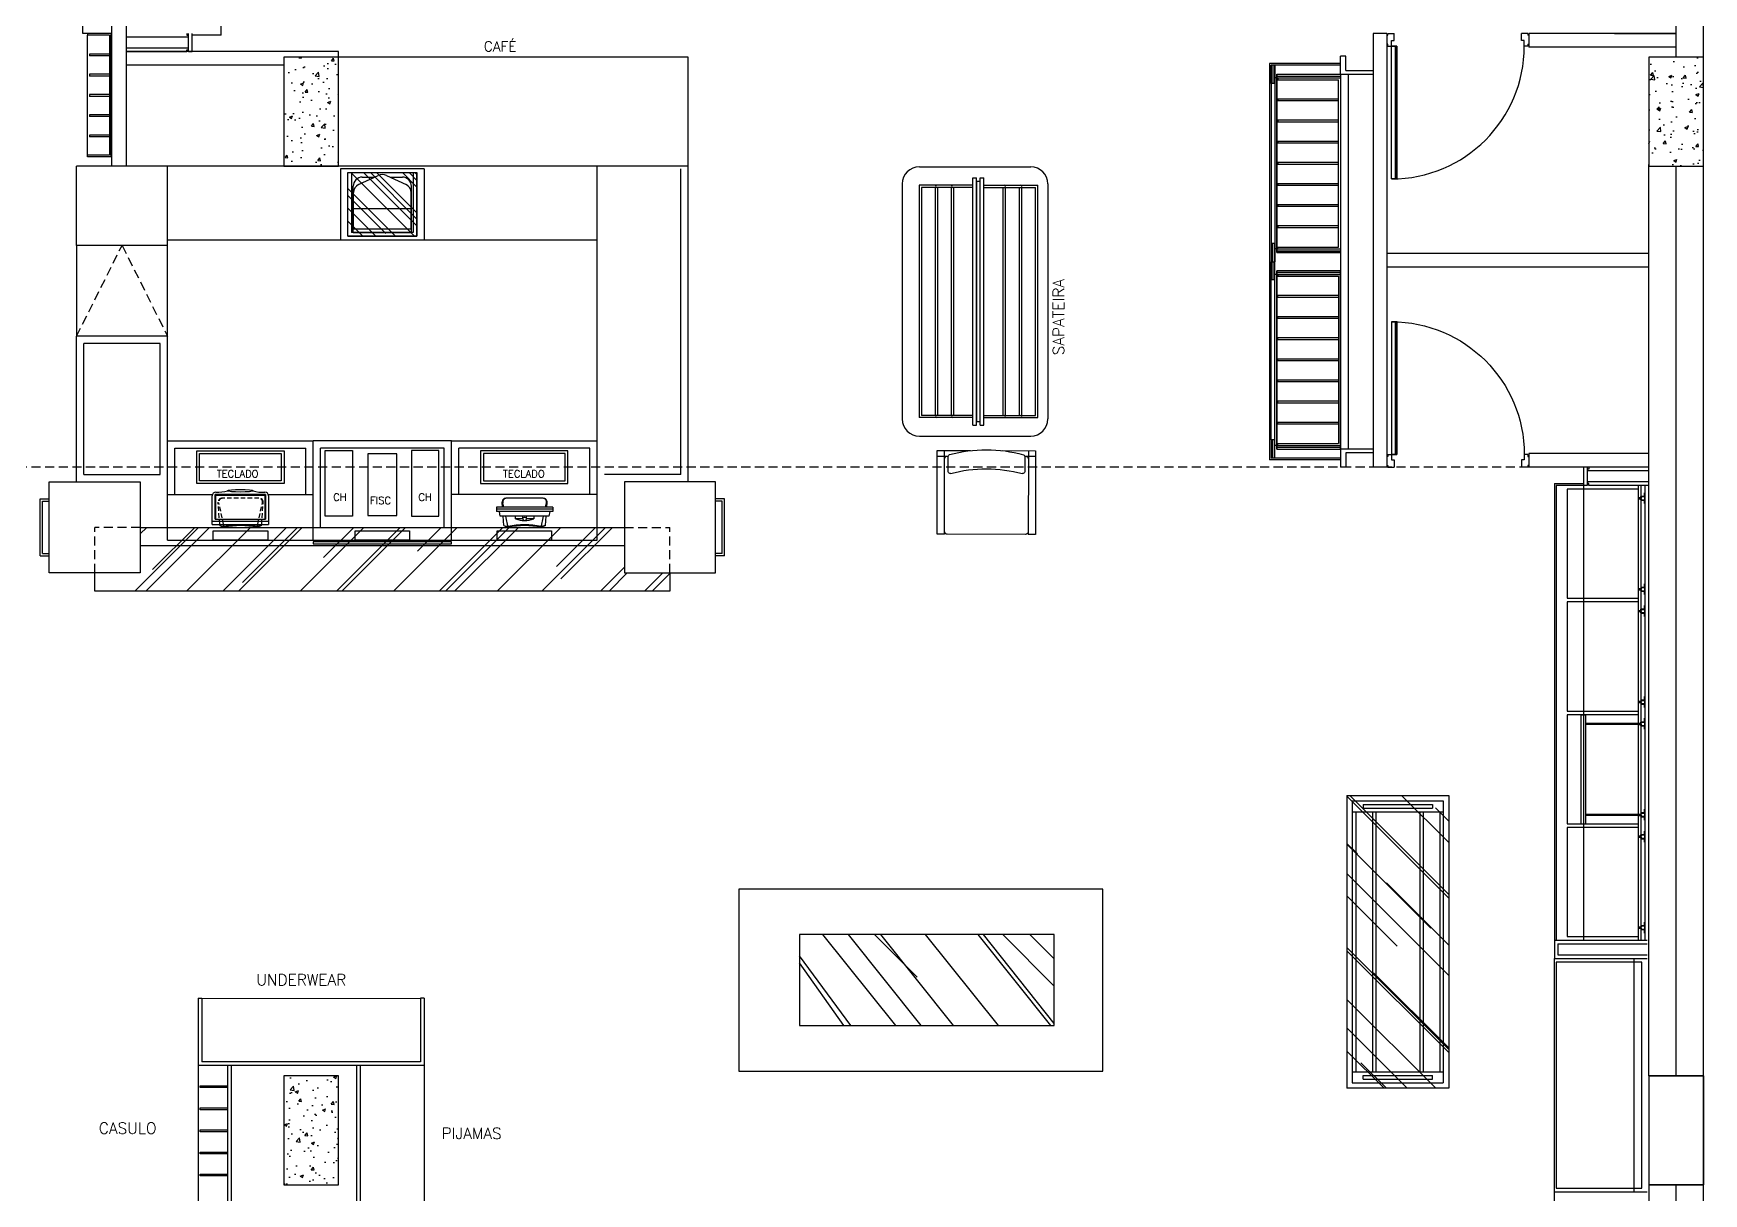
# Model space of a CAD drawing. Extents: x 1231 to 2855, y 3260 to 5268.
# Drawn here: x 1887 to 2804, y 4138 to 4775 of the extents above; entities that cross this region are included whole.
import ezdxf

# ---------------------------------------------------------------- set-up
doc = ezdxf.new("R2010")
doc.units = 0
doc.header["$LTSCALE"] = 20
doc.header["$MEASUREMENT"] = 0
for name, pattern in [('DASHED2', [0.375, 0.25, -0.125]), ('HIDDEN', [0.375, 0.25, -0.125]), ('HIDDEN2', [0.1875, 0.125, -0.0625])]:
    doc.linetypes.add(name, pattern=pattern)
for name, color, linetype in [('A-100-COT', 4, 'CONTINUOUS'), ('A2', 250, 'CONTINUOUS'), ('ACO', 2, 'CONTINUOUS'), ('COTAS', 4, 'CONTINUOUS'), ('ForroMobil', 124, 'HIDDEN'), ('MADEIRA', 1, 'CONTINUOUS'), ('MOB', 1, 'CONTINUOUS'), ('PAREDE', 251, 'CONTINUOUS'), ('PILAR', 5, 'CONTINUOUS'), ('VIDRO', 3, 'CONTINUOUS')]:
    doc.layers.add(name, color=color, linetype=linetype)
doc.styles.add('ROMANS', font='romans.shx')
pattern_1 = [(50, (0, 0), (17.931505, -1.568803), [1.875, -20.625]), (355, (0, 0), (-3.468783, 18.804803), [1.5, -16.5]), (100.4514, (1.494, -0.13), (14.462735, 17.23599), [1.593505, -17.52855]), (46.1842, (0, 5), (26.68103, -4.137975), [2.8125, -30.9375]), (96.6356, (2.223, 4.655), (23.36657, 24.35295), [2.39026, -26.29283]), (351.1842, (0, 5), (23.36655, 24.35297), [2.25, -24.75]), (21, (2.5, 3.75), (14.922676, -10.065472), [1.875, -20.625]), (326, (2.5, 3.75), (6.082883, 18.12875), [1.5, -16.5]), (71.4514, (3.744, 2.911), (21.005566, 8.06326), [1.593505, -17.52855]), (37.5, (0, 0), (0.3039964, 8.322346), [0, -16.3, 0, -16.75, 0, -16.5625]), (7.5, (0, 0), (6.576738, 9.860293), [0, -9.55, 0, -15.925, 0, -6.3125]), (327.5, (-5.575, 0), (13.345561, -0.563872), [0, -6.25, 0, -19.5, 0, -25.875]), (317.5, (-8.075, 0), (14.579654, 2.502625), [0, -8.125, 0, -12.95, 0, -18.375])]

# ---------------------------------------------------------------- blocks, each defined once
blk = doc.blocks.new('P1')
at = {"layer": 'ACO', "color": 6}
for p, q in [((8569.22, 2073.14), (8569.22, 2002.14)), ((8569.32, 2073.14), (8569.32, 2001.24))]:
    blk.add_line(p, q, dxfattribs=at)
at = {"layer": 'ACO'}
for points in [[(8569.22, 2073.14), (8569.32, 2073.14), (8569.32, 2074.04), (8572.22, 2074.04), (8572.22, 2074.14), (8569.22, 2074.14)], [(8569.22, 2002.14), (8569.32, 2002.14), (8569.32, 2001.24), (8572.22, 2001.24), (8572.22, 2001.14), (8569.22, 2001.14)]]:
    blk.add_lwpolyline(points, close=True, dxfattribs=at)
at = {"layer": 'MADEIRA'}
blk.add_line((8569.92, 2001.24), (8572.22, 2001.24), dxfattribs=at)
blk.add_lwpolyline([(8569.92, 2001.24), (8569.92, 2074.04), (8572.22, 2074.04), (8572.22, 2001.24)], close=True, dxfattribs=at)
at = {"layer": 'MADEIRA', "color": 124}
blk.add_arc((8572.22, 2001.14), 73, 90, 180, dxfattribs=at)
at = {"layer": 'VIDRO', "color": 41}
for p, q in [((8569.41, 2074.03), (8569.41, 2001.25)), ((8569.51, 2074.03), (8569.51, 2001.25)), ((8569.61, 2074.03), (8569.61, 2001.25)), ((8569.71, 2074.03), (8569.71, 2001.25)), ((8569.81, 2074.03), (8569.81, 2001.25))]:
    blk.add_line(p, q, dxfattribs=at)
at = {"layer": 'VIDRO'}
blk.add_lwpolyline([(8569.91, 2074.03), (8569.91, 2001.25), (8569.33, 2001.25), (8569.33, 2074.03)], close=True, dxfattribs=at)
blk = doc.blocks.new('CDBRSENT')
at = {"layer": 'MOB', "color": 2}
for p, q in [((-0.2698, -0.005), (-0.2698, -0.465)), ((-0.0876, -0.005), (-0.2698, -0.005)), ((-0.2097, -0.035), (-0.2698, -0.035)), ((-0.2298, -0.005), (-0.2298, -0.035)), ((-0.2298, -0.035), (-0.2298, -0.465)), ((0.2702, -0.005), (0.088, -0.005)), ((0.2702, -0.035), (0.2097, -0.035)), ((0.2302, -0.035), (0.2302, -0.005)), ((0.2302, -0.465), (0.2302, -0.035)), ((0.2702, -0.465), (0.2702, -0.005)), ((-0.2698, -0.465), (-0.2298, -0.465)), ((0.2302, -0.465), (0.2702, -0.465))]:
    blk.add_line(p, q, dxfattribs=at)
at = {"layer": 'MOB'}
for p, q in [((-0.2097, -0.035), (-0.2148, -0.035)), ((-0.2098, -0.0367), (-0.2098, -0.121)), ((0.2152, -0.035), (0.2097, -0.035)), ((0.2098, -0.1209), (0.2098, -0.0366)), ((-0.2148, -0.465), (0.2152, -0.465))]:
    blk.add_line(p, q, dxfattribs=at)
for centre, radius, start, end in [((0.0002, -0.7732), 0.7732, 74.83881, 105.19171), ((-0.2148, -0.05), 0.015, 90, 180), ((-0.1998, -0.0367), 0.01, 105.19171, 180), ((0.1998, -0.0366), 0.01, 0, 74.83881), ((0.2152, -0.05), 0.015, 0, 90), ((-0.1998, -0.121), 0.01, 180, 284.7948), ((0.0002, -0.8782), 0.7732, 75.23489, 104.7948), ((0.1998, -0.1209), 0.01, 255.23489, 0), ((-0.2148, -0.45), 0.015, 180, 270), ((0.2152, -0.45), 0.015, 270, 0)]:
    blk.add_arc(centre, radius, start, end, dxfattribs=at)

msp = doc.modelspace()

# ---------------------------------------------------------------- hatches: boundary and pattern name
at = {"layer": 'ACO'}
h = msp.add_hatch(dxfattribs=at)
h.set_pattern_fill('AR-CONC', color=6, scale=2.5, style=0)
h.set_pattern_definition(pattern_1)
h.paths.add_polyline_path([(2054.35, 4762.51), (2024.35, 4762.51), (2024.35, 4702.51), (2054.35, 4702.51)])
h = msp.add_hatch(dxfattribs=at)
h.set_pattern_fill('AR-CONC', color=6, scale=2.5, style=0)
h.set_pattern_definition(pattern_1)
h.paths.add_polyline_path([(2774.35, 4702.51), (2804.35, 4702.51), (2804.35, 4762.51), (2774.35, 4762.51)])
h = msp.add_hatch(dxfattribs=at)
h.set_pattern_fill('AR-CONC', color=6, scale=2.5, style=0)
h.set_pattern_definition(pattern_1)
h.paths.add_polyline_path([(2774.35, 4142.51), (2804.35, 4142.51), (2804.35, 4202.51), (2774.35, 4202.51)])
edge = h.paths.add_edge_path()
edge.add_line((2804.34, 4142.51), (2774.34, 4142.51))
edge.add_line((2804.34, 4202.51), (2804.34, 4142.51))
edge.add_line((2774.34, 4202.51), (2804.34, 4202.51))
at = {"layer": 'MADEIRA'}
h = msp.add_hatch(dxfattribs=at)
h.set_pattern_fill('AR-CONC', color=6, scale=2.5, style=0)
h.set_pattern_definition(pattern_1)
h.paths.add_polyline_path([(2024.35, 4202.51), (2024.35, 4142.51), (2054.35, 4142.51), (2054.35, 4202.51)])
at = {"layer": 'VIDRO'}
h = msp.add_hatch(dxfattribs=at)
h.set_pattern_fill('AR-RROOF', color=124, scale=15, angle=855, style=0)
h.set_pattern_definition([(135, (-733.814, -3886.835), (-33.941125, 12.727922), [225, -30, 75, -15]), (135, (-753.224, -3878.031), (-3.50018, -24.71338), [45, -4.95, 90, -11.25]), (135, (-748.133, -3890.547), (-62.260752, 48.047906), [120, -21, 60, -15])])
h.paths.add_polyline_path([(2097.46, 4663.99), (2097.46, 4698.99), (2059.46, 4698.99), (2059.46, 4663.99)])
h = msp.add_hatch(dxfattribs=at)
h.set_pattern_fill('AR-RROOF', color=124, scale=30, angle=45, style=0)
h.set_pattern_definition([(45, (-3354.17, 5190.9), (25.45584, 67.88225), [450, -60, 150, -30]), (45, (-3336.56, 5229.72), (-49.42676, 7.00036), [90, -9.9, 180, -22.5]), (45, (-3361.594, 5219.537), (96.09581, 124.521504), [240, -42, 120, -30])])
h.paths.add_polyline_path([(2211.45, 4503.98), (1945.45, 4503.98), (1945.45, 4478.98), (1920.45, 4478.98), (1920.45, 4468.98), (2236.45, 4468.98), (2236.45, 4478.98), (2211.45, 4478.98)])
h = msp.add_hatch(dxfattribs=at)
h.set_pattern_fill('AR-RROOF', color=124, scale=30, angle=855, style=0)
h.set_pattern_definition([(135, (7243.245, 9139.78), (-67.88225, 25.45584), [450, -60, 150, -30]), (135, (7204.425, 9157.386), (-7.00036, -49.42676), [90, -9.9, 180, -22.5]), (135, (7214.607, 9132.355), (-124.521504, 96.09581), [240, -42, 120, -30])])
h.paths.add_polyline_path([(2608.35, 4356.64), (2664.35, 4356.64), (2664.35, 4195.64), (2608.35, 4195.64)])

# ---------------------------------------------------------------- linework, layer by layer
at = {"layer": 'A-100-COT', "color": 253}
msp.add_line((2722.35, 4138.77), (2722.35, 4267.01), dxfattribs=at)
at = {"layer": 'A2'}
for p, q in [((2622.84, 4775.49), (2622.84, 4537.01)), ((2630.34, 4775.49), (2622.84, 4775.49)), ((2630.34, 4775.49), (2630.34, 4537.01)), ((2789.35, 4775.49), (2708.34, 4775.49)), ((2708.34, 4775.49), (2708.34, 4767.99)), ((2789.35, 4767.99), (2708.34, 4767.99)), ((2774.33, 4654.51), (2630.34, 4654.51)), ((2774.33, 4647.01), (2630.34, 4647.01)), ((2774.33, 4544.51), (2708.34, 4544.51)), ((2708.34, 4544.51), (2708.34, 4537.01)), ((2630.34, 4537.01), (2622.84, 4537.01)), ((2774.33, 4537.01), (2707.84, 4537.01))]:
    msp.add_line(p, q, dxfattribs=at)
at = {"layer": 'A2', "color": 2}
for p, q in [((2630.34, 4774.49), (2630.84, 4774.49)), ((2630.34, 4774.49), (2630.84, 4774.49)), ((2630.84, 4775.49), (2634.34, 4775.49)), ((2630.84, 4774.49), (2630.84, 4775.49)), ((2630.84, 4774.49), (2630.84, 4775.49)), ((2634.34, 4771.49), (2634.34, 4775.49)), ((2704.34, 4771.49), (2704.34, 4775.49)), ((2707.84, 4775.49), (2704.34, 4775.49)), ((2707.84, 4775.49), (2707.84, 4774.49)), ((2708.34, 4774.49), (2707.84, 4774.49)), ((2708.34, 4774.49), (2707.84, 4774.49)), ((2630.84, 4769.49), (2630.34, 4769.49)), ((2630.84, 4768.49), (2630.84, 4769.49)), ((2630.84, 4768.49), (2632.84, 4768.49)), ((2632.84, 4771.49), (2634.34, 4771.49)), ((2632.84, 4768.49), (2632.84, 4771.49)), ((2705.84, 4771.49), (2704.34, 4771.49)), ((2705.84, 4768.49), (2705.84, 4771.49)), ((2707.84, 4768.49), (2705.84, 4768.49)), ((2707.84, 4769.49), (2707.84, 4768.49)), ((2707.84, 4769.49), (2708.34, 4769.49)), ((2630.84, 4543.01), (2630.34, 4543)), ((2630.84, 4544.01), (2632.84, 4544.01)), ((2630.84, 4544.01), (2630.84, 4543.01)), ((2632.84, 4544.01), (2632.84, 4541.01)), ((2705.84, 4544.01), (2705.84, 4541.01)), ((2707.84, 4544.01), (2705.84, 4544.01)), ((2707.84, 4544.01), (2707.84, 4543.01)), ((2707.84, 4543.01), (2708.34, 4543)), ((2630.34, 4538.01), (2630.84, 4538.01)), ((2630.34, 4538.01), (2630.84, 4538.01)), ((2630.84, 4538.01), (2630.84, 4537.01)), ((2630.84, 4538.01), (2630.84, 4537.01)), ((2630.84, 4537.01), (2634.34, 4537.01)), ((2632.84, 4541.01), (2634.34, 4541.01)), ((2634.34, 4541.01), (2634.34, 4537.01)), ((2705.84, 4541.01), (2704.34, 4541.01)), ((2704.34, 4541.01), (2704.34, 4537.01)), ((2707.84, 4537.01), (2704.34, 4537.01)), ((2708.34, 4538.01), (2707.84, 4538.01)), ((2707.84, 4538.01), (2707.84, 4537.01)), ((2708.34, 4538.01), (2707.84, 4538.01)), ((2707.84, 4538.01), (2707.84, 4537.01))]:
    msp.add_line(p, q, dxfattribs=at)
at = {"layer": 'ACO'}
for p, q in [((1890.45, 4519.62), (1895.45, 4519.62)), ((1890.45, 4488.35), (1890.45, 4519.62)), ((1891.72, 4518.35), (1895.45, 4518.35)), ((1891.72, 4489.62), (1891.72, 4518.35)), ((1984.95, 4505.55), (1984.95, 4521.34)), ((2014.25, 4522.01), (1986.65, 4522.01)), ((1986.65, 4508.56), (1986.65, 4522.01)), ((2014.25, 4522.01), (2014.25, 4508.56)), ((2015.95, 4521.34), (2015.95, 4505.55)), ((2141.12, 4515.15), (2141.12, 4512.65)), ((2172.12, 4515.15), (2141.12, 4515.15)), ((2172.12, 4515.15), (2172.12, 4512.65)), ((2266.45, 4519.62), (2261.45, 4519.62)), ((2265.18, 4518.35), (2261.45, 4518.35)), ((2265.18, 4489.62), (2265.18, 4518.35)), ((2266.45, 4488.35), (2266.45, 4519.62)), ((2768.35, 4520.36), (2769.95, 4520.36)), ((2768.35, 4520.26), (2770.23, 4520.26)), ((2768.35, 4519.76), (2770.23, 4519.76)), ((2768.35, 4519.66), (2769.95, 4519.66)), ((2769.95, 4520.36), (2769.95, 4520.96)), ((2769.95, 4519.06), (2769.95, 4519.66)), ((2770.15, 4521.16), (2771.8, 4521.16)), ((2770.15, 4518.86), (2771.8, 4518.86)), ((2770.23, 4520.26), (2770.23, 4520.68)), ((2770.23, 4519.34), (2770.23, 4519.76)), ((2770.43, 4520.88), (2772.1, 4520.88)), ((2770.43, 4519.14), (2772.1, 4519.14)), ((2771.8, 4523.01), (2772.1, 4523.01)), ((2771.8, 4521.16), (2771.8, 4523.01)), ((2771.8, 4517.01), (2771.8, 4518.86)), ((2771.8, 4517.01), (2772.1, 4517.01)), ((2772.1, 4517.01), (2772.1, 4523.01)), ((1984.95, 4507.46), (2015.95, 4507.46)), ((1984.95, 4505.55), (2015.95, 4505.55)), ((1986.65, 4508.56), (2014.25, 4508.56)), ((2172.12, 4512.65), (2141.12, 4512.65)), ((2143.27, 4510.15), (2142.77, 4512.65)), ((2169.97, 4510.15), (2143.27, 4510.15)), ((2155.62, 4508.65), (2155.62, 4510.15)), ((2157.62, 4508.65), (2157.62, 4510.15)), ((2170.47, 4512.65), (2169.97, 4510.15)), ((1890.45, 4488.35), (1895.45, 4488.35)), ((1891.72, 4489.62), (1895.45, 4489.62)), ((2265.18, 4489.62), (2261.45, 4489.62)), ((2266.45, 4488.35), (2261.45, 4488.35)), ((2768.36, 4470.36), (2769.96, 4470.36)), ((2768.36, 4470.26), (2770.24, 4470.26)), ((2768.36, 4469.76), (2770.24, 4469.76)), ((2768.36, 4469.66), (2769.96, 4469.66)), ((2769.96, 4470.36), (2769.96, 4470.96)), ((2769.96, 4469.06), (2769.96, 4469.66)), ((2770.16, 4471.16), (2771.81, 4471.16)), ((2770.16, 4468.86), (2771.81, 4468.86)), ((2770.24, 4470.26), (2770.24, 4470.68)), ((2770.24, 4469.34), (2770.24, 4469.76)), ((2770.44, 4470.88), (2772.11, 4470.88)), ((2770.44, 4469.14), (2772.11, 4469.14)), ((2771.81, 4471.16), (2771.81, 4473.01)), ((2771.81, 4473.01), (2772.11, 4473.01)), ((2771.81, 4467.01), (2771.81, 4468.86)), ((2772.11, 4467.01), (2772.11, 4473.01)), ((2771.8, 4461.01), (2772.1, 4461.01)), ((2771.8, 4459.16), (2771.8, 4461.01)), ((2771.81, 4467.01), (2772.11, 4467.01)), ((2772.1, 4455.01), (2772.1, 4461.01)), ((2768.35, 4458.36), (2769.95, 4458.36)), ((2768.35, 4458.26), (2770.23, 4458.26)), ((2768.35, 4457.76), (2770.23, 4457.76)), ((2768.35, 4457.66), (2769.95, 4457.66)), ((2769.95, 4458.36), (2769.95, 4458.96)), ((2769.95, 4457.06), (2769.95, 4457.66)), ((2770.15, 4459.16), (2771.8, 4459.16)), ((2770.15, 4456.86), (2771.8, 4456.86)), ((2770.23, 4458.26), (2770.23, 4458.68)), ((2770.23, 4457.34), (2770.23, 4457.76)), ((2770.43, 4458.88), (2772.1, 4458.88)), ((2770.43, 4457.14), (2772.1, 4457.14)), ((2771.8, 4455.01), (2771.8, 4456.86)), ((2771.8, 4455.01), (2772.1, 4455.01)), ((2768.36, 4408.36), (2769.96, 4408.36)), ((2768.36, 4408.26), (2770.24, 4408.26)), ((2768.36, 4407.76), (2770.24, 4407.76)), ((2768.36, 4407.66), (2769.96, 4407.66)), ((2769.96, 4408.36), (2769.96, 4408.96)), ((2769.96, 4407.06), (2769.96, 4407.66)), ((2770.16, 4409.16), (2771.81, 4409.16)), ((2770.16, 4406.86), (2771.81, 4406.86)), ((2770.24, 4408.26), (2770.24, 4408.68)), ((2770.24, 4407.34), (2770.24, 4407.76)), ((2770.44, 4408.88), (2772.11, 4408.88)), ((2770.44, 4407.14), (2772.11, 4407.14)), ((2771.81, 4409.16), (2771.81, 4411.01)), ((2771.81, 4411.01), (2772.11, 4411.01)), ((2771.81, 4405.01), (2771.81, 4406.86)), ((2771.81, 4405.01), (2772.11, 4405.01)), ((2772.11, 4405.01), (2772.11, 4411.01)), ((2768.35, 4396.36), (2769.95, 4396.36)), ((2768.35, 4396.26), (2770.23, 4396.26)), ((2768.35, 4395.76), (2770.23, 4395.76)), ((2768.35, 4395.66), (2769.95, 4395.66)), ((2769.95, 4396.36), (2769.95, 4396.96)), ((2769.95, 4395.06), (2769.95, 4395.66)), ((2770.15, 4397.16), (2771.8, 4397.16)), ((2770.23, 4396.26), (2770.23, 4396.68)), ((2770.23, 4395.34), (2770.23, 4395.76)), ((2770.43, 4396.88), (2772.1, 4396.88)), ((2771.8, 4397.16), (2771.8, 4399.01)), ((2771.8, 4399.01), (2772.1, 4399.01)), ((2772.1, 4393.01), (2772.1, 4399.01)), ((2770.15, 4394.86), (2771.8, 4394.86)), ((2770.43, 4395.14), (2772.1, 4395.14)), ((2771.8, 4393.01), (2771.8, 4394.86)), ((2771.8, 4393.01), (2772.1, 4393.01)), ((2622.39, 4347.64), (2622.39, 4204.64)), ((2624.3, 4347.64), (2624.3, 4204.64)), ((2648.39, 4347.64), (2648.39, 4204.64)), ((2650.3, 4347.64), (2650.3, 4204.64)), ((2768.36, 4346.36), (2769.96, 4346.36)), ((2768.36, 4346.26), (2770.24, 4346.26)), ((2768.36, 4345.76), (2770.24, 4345.76)), ((2768.36, 4345.66), (2769.96, 4345.66)), ((2769.96, 4346.36), (2769.96, 4346.96)), ((2769.96, 4345.06), (2769.96, 4345.66)), ((2770.16, 4347.16), (2771.81, 4347.16)), ((2770.16, 4344.86), (2771.81, 4344.86)), ((2770.24, 4346.26), (2770.24, 4346.68)), ((2770.24, 4345.34), (2770.24, 4345.76)), ((2770.44, 4346.88), (2772.11, 4346.88)), ((2770.44, 4345.14), (2772.11, 4345.14)), ((2771.81, 4349.01), (2772.11, 4349.01)), ((2771.81, 4347.16), (2771.81, 4349.01)), ((2771.81, 4343.01), (2771.81, 4344.86)), ((2771.81, 4343.01), (2772.11, 4343.01)), ((2772.11, 4343.01), (2772.11, 4349.01)), ((2768.35, 4334.36), (2769.95, 4334.36)), ((2768.35, 4334.26), (2770.23, 4334.26)), ((2768.35, 4333.76), (2770.23, 4333.76)), ((2768.35, 4333.66), (2769.95, 4333.66)), ((2769.95, 4334.36), (2769.95, 4334.96)), ((2769.95, 4333.06), (2769.95, 4333.66)), ((2770.15, 4335.16), (2771.8, 4335.16)), ((2770.15, 4332.86), (2771.8, 4332.86)), ((2770.23, 4334.26), (2770.23, 4334.68)), ((2770.23, 4333.34), (2770.23, 4333.76)), ((2770.43, 4334.88), (2772.1, 4334.88)), ((2770.43, 4333.14), (2772.1, 4333.14)), ((2771.8, 4335.16), (2771.8, 4337.01)), ((2771.8, 4337.01), (2772.1, 4337.01)), ((2771.8, 4331.01), (2771.8, 4332.86)), ((2772.1, 4331.01), (2772.1, 4337.01)), ((2771.8, 4331.01), (2772.1, 4331.01)), ((2771.81, 4285.16), (2771.81, 4287.01)), ((2771.81, 4287.01), (2772.11, 4287.01)), ((2772.11, 4281.01), (2772.11, 4287.01)), ((2768.36, 4284.36), (2769.96, 4284.36)), ((2768.36, 4284.26), (2770.24, 4284.26)), ((2768.36, 4283.76), (2770.24, 4283.76)), ((2768.36, 4283.66), (2769.96, 4283.66)), ((2769.96, 4284.36), (2769.96, 4284.96)), ((2769.96, 4283.06), (2769.96, 4283.66)), ((2770.16, 4285.16), (2771.81, 4285.16)), ((2770.16, 4282.86), (2771.81, 4282.86)), ((2770.24, 4284.26), (2770.24, 4284.68)), ((2770.24, 4283.34), (2770.24, 4283.76)), ((2770.44, 4284.88), (2772.11, 4284.88)), ((2770.44, 4283.14), (2772.11, 4283.14)), ((2771.81, 4281.01), (2771.81, 4282.86)), ((2771.81, 4281.01), (2772.11, 4281.01))]:
    msp.add_line(p, q, dxfattribs=at)
at = {"layer": 'ACO', "color": 6}
for p, q in [((1986.95, 4521.44), (1986.65, 4522.01)), ((2013.95, 4521.44), (1986.95, 4521.44)), ((1986.95, 4508.56), (1986.95, 4521.44)), ((2013.95, 4521.44), (2014.25, 4522.01)), ((2013.95, 4521.44), (2013.95, 4508.56)), ((2144.44, 4515.15), (2144.27, 4517.82)), ((2145.17, 4515.15), (2144.65, 4517.53)), ((2166.64, 4519.95), (2146.26, 4519.95)), ((2168.07, 4515.15), (2168.59, 4517.53)), ((2168.8, 4515.15), (2168.98, 4517.82)), ((1989.12, 4504.95), (1989.08, 4505.55)), ((1991.62, 4503.95), (1991.27, 4505.55)), ((2009.62, 4503.95), (2009.97, 4505.55)), ((2012.12, 4504.95), (2012.16, 4505.55)), ((2145.12, 4504.95), (2144.78, 4510.15)), ((2147.62, 4503.95), (2146.27, 4510.15)), ((2151.62, 4508.65), (2151.62, 4510.15)), ((2155.62, 4508.65), (2151.62, 4508.65)), ((2161.62, 4508.65), (2157.62, 4508.65)), ((2161.62, 4510.15), (2161.62, 4508.65)), ((2165.62, 4503.95), (2166.98, 4510.15)), ((2168.12, 4504.95), (2168.47, 4510.15)), ((1989.12, 4504.95), (1991.62, 4503.95)), ((1989.12, 4504.95), (1991.51, 4504.44)), ((2012.12, 4504.95), (2009.62, 4503.95)), ((2012.12, 4504.95), (2009.73, 4504.44)), ((2145.12, 4504.95), (2147.51, 4504.44)), ((2145.12, 4504.95), (2147.62, 4503.95)), ((2168.12, 4504.95), (2165.62, 4503.95)), ((2168.12, 4504.95), (2165.73, 4504.44)), ((2737.08, 4341.01), (2737.08, 4401.01)), ((2737.08, 4401.01), (2739.62, 4401.01)), ((2739.62, 4341.01), (2739.62, 4401.01)), ((2739.62, 4396.26), (2768.35, 4396.26)), ((2739.62, 4395.76), (2768.35, 4395.76)), ((2737.08, 4341.01), (2739.62, 4341.01)), ((2739.62, 4346.26), (2768.35, 4346.26)), ((2739.62, 4345.76), (2768.35, 4345.76))]:
    msp.add_line(p, q, dxfattribs=at)
at = {"layer": 'ACO', "color": 6, "linetype": 'HIDDEN2'}
for p, q in [((1989.08, 4505.55), (1988.27, 4517.82)), ((1991.27, 4505.55), (1988.65, 4517.53)), ((2010.64, 4519.95), (1990.26, 4519.95)), ((2009.97, 4505.55), (2012.59, 4517.53)), ((2012.16, 4505.55), (2012.98, 4517.82))]:
    msp.add_line(p, q, dxfattribs=at)
at = {"layer": 'ACO'}
msp.add_lwpolyline([(2116.45, 4494.98), (2116.45, 4495.98), (2040.45, 4495.98), (2040.45, 4494.98)], close=True, dxfattribs=at)
msp.add_circle((2156.62, 4508.65), 1, dxfattribs=at)
for centre, radius, start, end in [((1988.04, 4542.26), 18.95, 266.6954, 286.57817), ((2012.68, 4540.76), 17.47, 252.56607, 274.16037), ((1986.95, 4521.34), 2, 90, 180), ((2013.95, 4521.34), 2, 0, 90), ((2770.15, 4520.96), 0.2, 90, 180), ((2770.15, 4519.06), 0.2, 180, 270), ((2770.43, 4520.68), 0.2, 90, 180), ((2770.43, 4519.34), 0.2, 180, 270), ((2770.16, 4470.96), 0.2, 90, 180), ((2770.16, 4469.06), 0.2, 180, 270), ((2770.44, 4470.68), 0.2, 90, 180), ((2770.44, 4469.34), 0.2, 180, 270), ((2770.15, 4458.96), 0.2, 90, 180), ((2770.15, 4457.06), 0.2, 180, 270), ((2770.43, 4458.68), 0.2, 90, 180), ((2770.43, 4457.34), 0.2, 180, 270), ((2770.16, 4408.96), 0.2, 90, 180), ((2770.16, 4407.06), 0.2, 180, 270), ((2770.44, 4408.68), 0.2, 90, 180), ((2770.44, 4407.34), 0.2, 180, 270), ((2770.15, 4396.96), 0.2, 90, 180), ((2770.43, 4396.68), 0.2, 90, 180), ((2770.43, 4395.34), 0.2, 180, 270), ((2770.15, 4395.06), 0.2, 180, 270), ((2770.16, 4346.96), 0.2, 90, 180), ((2770.16, 4345.06), 0.2, 180, 270), ((2770.44, 4346.68), 0.2, 90, 180), ((2770.44, 4345.34), 0.2, 180, 270), ((2770.15, 4334.96), 0.2, 90, 180), ((2770.15, 4333.06), 0.2, 180, 270), ((2770.43, 4334.68), 0.2, 90, 180), ((2770.43, 4333.34), 0.2, 180, 270), ((2770.16, 4284.96), 0.2, 90, 180), ((2770.16, 4283.06), 0.2, 180, 270), ((2770.44, 4284.68), 0.2, 90, 180), ((2770.44, 4283.34), 0.2, 180, 270)]:
    msp.add_arc(centre, radius, start, end, dxfattribs=at)
at = {"layer": 'ACO', "color": 6, "linetype": 'HIDDEN2'}
for centre, start, end in [((1990.26, 4517.95), 90, 183.81407), ((1990.61, 4517.95), 90, 192.33909), ((2010.64, 4517.95), 347.66091, 90), ((2010.99, 4517.95), 356.18593, 90)]:
    msp.add_arc(centre, 2, start, end, dxfattribs=at)
at = {"layer": 'ACO', "color": 6}
for centre, radius, start, end in [((2146.26, 4517.95), 2, 90, 183.81407), ((2146.61, 4517.95), 2, 90, 192.33909), ((2166.64, 4517.95), 2, 347.66091, 90), ((2166.99, 4517.95), 2, 356.18593, 90), ((2000.62, 4463.95), 41.5, 77.31962, 102.68038), ((2156.62, 4463.95), 41.5, 77.31962, 102.68038), ((2156.62, 4522.09), 14.34, 249.59205, 290.40795), ((2000.62, 4463.95), 41, 77.31962, 102.68038), ((2156.62, 4463.95), 41, 77.31962, 102.68038)]:
    msp.add_arc(centre, radius, start, end, dxfattribs=at)
at = {"layer": 'ACO'}
msp.add_ellipse((2000.45, 4524.1), major_axis=(7, 0), ratio=0.106242, dxfattribs=at)
at = {"layer": 'COTAS'}
for p, q in [((2755.35, 4775.49), (2789.35, 4775.49)), ((2774.34, 4277.01), (2774.34, 4527.01)), ((1977.35, 4245.13), (1979.35, 4245.13)), ((2101.34, 4245.13), (2099.34, 4245.13))]:
    msp.add_line(p, q, dxfattribs=at)
at = {"layer": 'COTAS', "color": 6}
msp.add_line((2172.12, 4513.9), (2141.12, 4513.9), dxfattribs=at)
at = {"layer": 'ForroMobil'}
msp.add_line((2730.64, 4537.01), (1350.03, 4537.01), dxfattribs=at)
at = {"layer": 'MADEIRA', "color": 41}
for p, q in [((1989.95, 4774.51), (1989.95, 5088.5)), ((1989.95, 4774.51), (1973.95, 4774.51)), ((2565.86, 4759), (2565.86, 4541.01)), ((2604.86, 4759), (2565.86, 4759)), ((2604.86, 4541.01), (2565.86, 4541.01)), ((2722.35, 4528), (2738.35, 4528.01)), ((2722.35, 4528), (2722.35, 4277.01))]:
    msp.add_line(p, q, dxfattribs=at)
at = {"layer": 'MADEIRA', "color": 4}
for p, q in [((1913.85, 4775.49), (1913.85, 4785.49)), ((1929.85, 4775.49), (1913.85, 4775.49)), ((1970.95, 4775.51), (1970.95, 4774.51)), ((1970.95, 4774.51), (1971.95, 4774.51)), ((1971.95, 4765.51), (1971.95, 4775.51)), ((1973.95, 4765.51), (1973.95, 4775.51)), ((1970.95, 4766.51), (1971.95, 4766.51)), ((1970.95, 4765.51), (1970.95, 4766.51)), ((1971.95, 4765.51), (1973.95, 4765.51)), ((2607.84, 4763.01), (2604.85, 4763.01)), ((2604.85, 4752.98), (2604.85, 4763)), ((2607.84, 4755.03), (2607.84, 4763)), ((2622.84, 4754.98), (2607.84, 4754.98)), ((2604.85, 4752.98), (2604.85, 4546.98)), ((2622.84, 4752.98), (2604.85, 4752.98)), ((2609.15, 4752.98), (2609.15, 4546.98)), ((2622.84, 4546.98), (2604.85, 4546.98)), ((2604.85, 4546.98), (2604.85, 4537.01)), ((2622.84, 4544.98), (2607.84, 4544.98)), ((2607.84, 4544.98), (2607.84, 4537.01)), ((2607.84, 4537.01), (2604.85, 4537.01)), ((2740.35, 4537.01), (2738.35, 4537.01)), ((2738.35, 4537.01), (2738.35, 4527.01)), ((2740.35, 4537.01), (2740.35, 4527.01)), ((2741.35, 4536.01), (2740.35, 4536.01)), ((2741.35, 4537.01), (2741.35, 4536.01)), ((2740.35, 4527.01), (2738.35, 4527.01)), ((2741.35, 4528.01), (2740.35, 4528.01)), ((2741.35, 4527.01), (2741.35, 4528.01)), ((2772.11, 4527.01), (2772.11, 4277.01)), ((2722.35, 4277.01), (2773.35, 4277.01)), ((2722.35, 4277.01), (2722.35, 4267.01)), ((2722.35, 4267.01), (2773.35, 4267.01)), ((2724.35, 4275.01), (2724.35, 4269.01)), ((2724.35, 4275.01), (2773.35, 4275.01)), ((2724.35, 4269.01), (2773.35, 4269.01)), ((2766.11, 4138.77), (2766.11, 4267.01)), ((1977.35, 4245.13), (1977.35, 4208.13)), ((1979.34, 4245.13), (1979.35, 4210.13)), ((2099.34, 4245.13), (2099.34, 4210.13)), ((2099.34, 4243.13), (2099.34, 4210.13)), ((2101.34, 4245.13), (2101.34, 4208.13)), ((2101.34, 4208.13), (1977.35, 4208.13)), ((2099.34, 4210.13), (1979.35, 4210.13)), ((1993.35, 4208.13), (1993.35, 4124.26)), ((1995.35, 4208.13), (1995.35, 4124.25)), ((2064.34, 4208.13), (2064.34, 4124.26)), ((2066.34, 4208.13), (2066.34, 4124.26)), ((2722.35, 4138.77), (2773.35, 4138.77)), ((2722.35, 4128.77), (2722.35, 4138.77))]:
    msp.add_line(p, q, dxfattribs=at)
at = {"layer": 'MADEIRA'}
for p, q in [((1929.54, 4775.49), (1916.54, 4775.49)), ((1916.54, 4775.49), (1916.54, 4774.49)), ((1928.54, 4774.49), (1916.54, 4774.49)), ((1928.54, 4774.49), (1928.54, 4708.63)), ((1929.54, 4707.63), (1929.54, 4775.49)), ((1917.54, 4764.13), (1917.54, 4763.13)), ((1928.54, 4764.13), (1917.54, 4764.13)), ((1928.54, 4763.13), (1917.54, 4763.13)), ((2246.45, 4762.51), (2054.35, 4762.51)), ((2246.45, 4702.51), (2246.45, 4762.51)), ((2568.36, 4758), (2566.86, 4758)), ((2566.86, 4748), (2566.86, 4758)), ((2567.36, 4748), (2567.36, 4758)), ((2604.86, 4758), (2568.36, 4758)), ((2568.36, 4748), (2568.36, 4758)), ((2568.86, 4758), (2568.86, 4650)), ((1917.54, 4753), (1917.54, 4752)), ((1928.54, 4753), (1917.54, 4753)), ((1928.54, 4752), (1917.54, 4752)), ((2566.86, 4748), (2566.86, 4660)), ((2568.86, 4748), (2566.86, 4748)), ((1917.54, 4741.88), (1917.54, 4740.88)), ((1928.54, 4741.88), (1917.54, 4741.88)), ((1928.54, 4740.88), (1917.54, 4740.88)), ((1928.54, 4730.75), (1917.54, 4730.75)), ((1917.54, 4730.75), (1917.54, 4729.75)), ((1928.54, 4729.75), (1917.54, 4729.75)), ((1928.54, 4719.63), (1917.54, 4719.63)), ((1917.54, 4719.63), (1917.54, 4718.63)), ((1928.54, 4718.63), (1917.54, 4718.63)), ((1928.54, 4708.63), (1916.54, 4708.63)), ((1916.54, 4707.63), (1916.54, 4708.63)), ((1929.54, 4707.63), (1916.54, 4707.63)), ((1910.45, 4658.98), (1910.45, 4702.51)), ((2246.45, 4702.51), (1910.45, 4702.51)), ((1960.45, 4658.98), (1960.45, 4702.51)), ((2101.45, 4701), (2055.45, 4701)), ((2055.45, 4701), (2055.45, 4661.98)), ((2097.46, 4663.98), (2097.46, 4698.99)), ((2101.45, 4701), (2101.45, 4661.98)), ((2196.45, 4496.98), (2196.45, 4702.51)), ((2246.45, 4528.98), (2246.45, 4702.51)), ((1960.45, 4661.98), (2196.45, 4661.98)), ((2055.45, 4661.98), (2101.45, 4661.98)), ((2059.44, 4663.98), (2097.45, 4663.98)), ((2062.45, 4665.98), (2094.45, 4665.98)), ((1910.45, 4658.98), (1910.45, 4608.98)), ((1960.45, 4658.98), (1910.45, 4658.98)), ((1960.45, 4608.98), (1960.45, 4658.98)), ((2568.86, 4660), (2566.86, 4660)), ((2566.86, 4660), (2566.86, 4650)), ((2567.36, 4660), (2567.36, 4650)), ((2568.36, 4660), (2568.36, 4650)), ((2566.86, 4650.01), (2568.86, 4650.01)), ((2566.86, 4640.01), (2566.86, 4650.01)), ((2567.36, 4640.01), (2567.36, 4650.01)), ((2568.36, 4640.01), (2568.36, 4650.01)), ((2568.86, 4542.01), (2568.86, 4650)), ((2566.86, 4552.01), (2566.86, 4640.01)), ((2568.86, 4640.01), (2566.86, 4640.01)), ((1910.45, 4528.98), (1910.45, 4608.98)), ((1960.45, 4608.98), (1910.45, 4608.98)), ((1960.45, 4496.98), (1960.45, 4608.98)), ((2116.45, 4496.98), (2116.45, 4551.48)), ((2116.45, 4551.48), (2196.45, 4551.48)), ((2566.86, 4552.01), (2566.86, 4542.01)), ((2568.86, 4552.01), (2566.86, 4552.01)), ((2567.36, 4552.01), (2567.36, 4542.01)), ((2568.36, 4552.01), (2568.36, 4542.01)), ((2568.36, 4542.01), (2566.86, 4542.01)), ((2604.86, 4542.01), (2568.36, 4542.01)), ((2769.95, 4527.01), (2769.95, 4277.01)), ((1960.45, 4496.98), (2196.45, 4496.98)), ((1945.45, 4493.98), (2211.45, 4493.98)), ((2611.35, 4353.64), (2611.35, 4347.64)), ((2611.35, 4353.64), (2661.35, 4353.64)), ((2661.35, 4353.64), (2661.35, 4347.64)), ((2611.35, 4347.64), (2661.35, 4347.64)), ((2611.35, 4204.64), (2661.35, 4204.64)), ((2611.35, 4204.64), (2611.35, 4198.64)), ((2661.35, 4204.64), (2661.35, 4198.64)), ((2611.35, 4198.64), (2661.35, 4198.64))]:
    msp.add_line(p, q, dxfattribs=at)
at = {"layer": 'MADEIRA', "color": 3}
msp.add_line((1916.54, 4708.63), (1916.54, 4774.49), dxfattribs=at)
at = {"layer": 'MADEIRA', "color": 124}
for p, q in [((2569.86, 4751), (2568.86, 4751)), ((2569.86, 4751), (2604.85, 4751)), ((2570.36, 4750), (2603.85, 4750)), ((2603.85, 4658), (2603.85, 4750)), ((2603.85, 4739.38), (2570.36, 4739.38)), ((2570.36, 4739.38), (2570.36, 4738.38)), ((2603.85, 4738.38), (2570.36, 4738.38)), ((2603.85, 4727.76), (2570.36, 4727.76)), ((2570.36, 4727.76), (2570.36, 4726.76)), ((2603.85, 4726.76), (2570.36, 4726.76)), ((2603.85, 4716.13), (2570.36, 4716.13)), ((2570.36, 4716.13), (2570.36, 4715.13)), ((2603.85, 4715.13), (2570.36, 4715.13)), ((2603.85, 4704.51), (2570.36, 4704.51)), ((2570.36, 4704.51), (2570.36, 4703.51)), ((2603.85, 4703.51), (2570.36, 4703.51)), ((2603.85, 4692.88), (2570.36, 4692.88)), ((2570.36, 4692.88), (2570.36, 4691.88)), ((2603.85, 4691.88), (2570.36, 4691.88)), ((2603.85, 4681.26), (2570.36, 4681.26)), ((2570.36, 4681.26), (2570.36, 4680.26)), ((2603.85, 4680.26), (2570.36, 4680.26)), ((2603.85, 4669.63), (2570.36, 4669.63)), ((2570.36, 4669.63), (2570.36, 4668.63)), ((2603.85, 4668.63), (2570.36, 4668.63)), ((2569.86, 4657), (2568.86, 4657)), ((2569.86, 4657), (2604.85, 4657)), ((2570.36, 4658), (2603.85, 4658)), ((2569.86, 4643.01), (2568.86, 4643.01)), ((2569.86, 4643.01), (2604.85, 4643.01)), ((2570.36, 4642.01), (2603.85, 4642.01)), ((2603.85, 4642.01), (2603.85, 4550.01)), ((2603.85, 4631.38), (2570.36, 4631.38)), ((2570.36, 4630.38), (2570.36, 4631.38)), ((2603.85, 4630.38), (2570.36, 4630.38)), ((2603.85, 4619.76), (2570.36, 4619.76)), ((2570.36, 4618.76), (2570.36, 4619.76)), ((2603.85, 4618.76), (2570.36, 4618.76)), ((2603.85, 4608.13), (2570.36, 4608.13)), ((2570.36, 4607.13), (2570.36, 4608.13)), ((2603.85, 4607.13), (2570.36, 4607.13)), ((2603.85, 4596.51), (2570.36, 4596.51)), ((2570.36, 4595.51), (2570.36, 4596.51)), ((2603.85, 4595.51), (2570.36, 4595.51)), ((2603.85, 4584.88), (2570.36, 4584.88)), ((2570.36, 4583.88), (2570.36, 4584.88)), ((2603.85, 4583.88), (2570.36, 4583.88)), ((2603.85, 4573.26), (2570.36, 4573.26)), ((2570.36, 4572.26), (2570.36, 4573.26)), ((2603.85, 4572.26), (2570.36, 4572.26)), ((2603.85, 4561.63), (2570.36, 4561.63)), ((2570.36, 4560.63), (2570.36, 4561.63)), ((2603.85, 4560.63), (2570.36, 4560.63)), ((2569.86, 4549.01), (2568.86, 4549.01)), ((2569.86, 4549.01), (2604.85, 4549.01)), ((2570.36, 4550.01), (2603.85, 4550.01)), ((2723.35, 4527.01), (2723.35, 4277.01)), ((2738.35, 4527.01), (2723.35, 4527.01))]:
    msp.add_line(p, q, dxfattribs=at)
at = {"layer": 'MADEIRA', "color": 6}
for p, q in [((2061.45, 4698.98), (2061.45, 4665.98)), ((2095.45, 4698.98), (2095.45, 4665.98)), ((2062.45, 4665.98), (2062.45, 4691.48)), ((2065.28, 4692.39), (2076.08, 4697.39)), ((2067.45, 4696.48), (2074.13, 4696.48)), ((2080.82, 4697.39), (2091.62, 4692.39)), ((2082.77, 4696.48), (2089.45, 4696.48)), ((2094.45, 4665.98), (2094.45, 4691.48)), ((2062.65, 4667.98), (2062.65, 4687.98)), ((2094.25, 4667.98), (2094.25, 4687.98)), ((2094.25, 4678.98), (2062.65, 4678.98)), ((2095.45, 4665.98), (2061.45, 4665.98)), ((2062.65, 4667.98), (2094.25, 4667.98)), ((2116.45, 4551.48), (2040.45, 4551.48)), ((2044.45, 4503.98), (2044.45, 4547.48)), ((2112.45, 4547.48), (2044.45, 4547.48)), ((2112.45, 4503.98), (2112.45, 4547.48)), ((2044.45, 4503.98), (2112.45, 4503.98)), ((1979.35, 4245.13), (2099.34, 4244.94)), ((1977.35, 4208.13), (1977.35, 4124.26)), ((2101.34, 4208.13), (2101.34, 4124.26))]:
    msp.add_line(p, q, dxfattribs=at)
at = {"layer": 'MADEIRA', "color": 6, "linetype": 'Continuous'}
msp.add_line((2738.35, 4527.01), (2738.35, 4277.01), dxfattribs=at)
at = {"layer": 'MADEIRA', "color": 6, "linetype": 'DASHED2'}
msp.add_lwpolyline([(1910.45, 4608.98), (1935.45, 4658.98), (1960.45, 4608.98)], dxfattribs=at)
at = {"layer": 'MADEIRA', "color": 4}
for points in [[(1945.45, 4478.98), (1895.45, 4478.98), (1895.45, 4528.98), (1945.45, 4528.98)], [(2211.45, 4478.98), (2261.45, 4478.98), (2261.45, 4528.98), (2211.45, 4528.98)]]:
    msp.add_lwpolyline(points, close=True, dxfattribs=at)
at = {"layer": 'MADEIRA'}
for points in [[(2768.35, 4525.01), (2729.35, 4525.01), (2729.35, 4465.01), (2768.35, 4465.01)], [(2768.35, 4463.01), (2729.35, 4463.01), (2729.35, 4403.01), (2768.35, 4403.01)], [(2768.35, 4401.01), (2729.35, 4401.01), (2729.35, 4341.01), (2768.35, 4341.01)], [(2768.35, 4339.01), (2729.35, 4339.01), (2729.35, 4279.01), (2768.35, 4279.01)]]:
    msp.add_lwpolyline(points, dxfattribs=at)
for points in [[(1985.45, 4501.98), (2015.45, 4501.98), (2015.45, 4496.98), (1985.45, 4496.98)], [(2141.45, 4501.98), (2171.45, 4501.98), (2171.45, 4496.98), (2141.45, 4496.98)], [(1978.35, 4197), (1993.35, 4197), (1993.35, 4196), (1978.35, 4196)], [(1978.35, 4184.88), (1993.35, 4184.88), (1993.35, 4183.88), (1978.35, 4183.88)], [(1978.35, 4172.75), (1993.35, 4172.75), (1993.35, 4171.75), (1978.35, 4171.75)], [(1978.35, 4160.63), (1993.35, 4160.63), (1993.35, 4159.63), (1978.35, 4159.63)], [(1978.35, 4148.5), (1993.35, 4148.5), (1993.35, 4147.5), (1978.35, 4147.5)]]:
    msp.add_lwpolyline(points, close=True, dxfattribs=at)
at = {"layer": 'MADEIRA', "color": 6}
msp.add_lwpolyline([(2063.45, 4501.98), (2093.45, 4501.98), (2093.45, 4496.98), (2063.45, 4496.98)], close=True, dxfattribs=at)
for centre, start, end in [((2067.45, 4691.48), 90, 180), ((2067.65, 4687.98), 118.27913, 180), ((2078.45, 4692.98), 61.72087, 118.27913), ((2089.45, 4691.48), 0, 90), ((2089.25, 4687.98), 0, 61.72087)]:
    msp.add_arc(centre, 5, start, end, dxfattribs=at)
at = {"layer": 'MOB', "color": 4}
for p, q in [((1937.95, 4773.51), (1971.95, 4773.51)), ((1937.95, 4767.51), (1971.95, 4767.51)), ((1937.95, 4765.51), (1970.95, 4765.51)), ((2774.35, 4535.01), (2740.35, 4535.01)), ((2774.35, 4537.01), (2741.35, 4537.01)), ((2774.35, 4529.01), (2740.35, 4529.01)), ((2774.35, 4527.01), (2741.35, 4527.01))]:
    msp.add_line(p, q, dxfattribs=at)
at = {"layer": 'MOB', "color": 124}
for p, q in [((2373.48, 4702.17), (2434.68, 4702.17)), ((2364.08, 4692.77), (2364.08, 4563.57)), ((2444.08, 4692.77), (2444.08, 4563.57)), ((2373.48, 4554.17), (2434.68, 4554.17))]:
    msp.add_line(p, q, dxfattribs=at)
at = {"layer": 'MOB', "color": 6}
for p, q in [((2373.33, 4692), (2373.33, 4564.33)), ((2402.95, 4692), (2373.33, 4692)), ((2374.58, 4690.8), (2374.58, 4565.53)), ((2402.95, 4690.8), (2374.58, 4690.8)), ((2382.33, 4565.53), (2382.33, 4690.8)), ((2383.58, 4565.53), (2383.58, 4690.8)), ((2391.09, 4565.53), (2391.09, 4690.8)), ((2392.34, 4565.53), (2392.34, 4690.8)), ((2408.95, 4692), (2438.57, 4692)), ((2408.95, 4690.8), (2437.32, 4690.8)), ((2419.55, 4565.53), (2419.55, 4690.8)), ((2420.8, 4565.53), (2420.8, 4690.8)), ((2428.55, 4565.53), (2428.55, 4690.8)), ((2429.8, 4565.53), (2429.8, 4690.8)), ((2437.32, 4565.53), (2437.32, 4690.8)), ((2438.57, 4564.33), (2438.57, 4692)), ((2402.95, 4564.33), (2373.33, 4564.33)), ((2402.95, 4565.53), (2374.58, 4565.53)), ((2408.95, 4565.53), (2437.32, 4565.53)), ((2408.95, 4564.33), (2438.57, 4564.33))]:
    msp.add_line(p, q, dxfattribs=at)
at = {"layer": 'MOB'}
for p, q in [((2402.95, 4560.17), (2402.95, 4696.17)), ((2402.95, 4696.17), (2404.95, 4696.17)), ((2404.95, 4560.17), (2404.95, 4696.17)), ((2406.95, 4560.17), (2406.95, 4696.17)), ((2406.95, 4696.17), (2408.95, 4696.17)), ((2408.95, 4560.17), (2408.95, 4696.17)), ((2402.95, 4560.17), (2404.95, 4560.17)), ((2406.95, 4560.17), (2408.95, 4560.17)), ((2768.35, 4527.01), (2768.35, 4277.01))]:
    msp.add_line(p, q, dxfattribs=at)
at = {"layer": 'MOB', "color": 41, "linetype": 'Continuous'}
for p, q in [((2360.49, 4230.13), (2320.47, 4280.12)), ((2374.49, 4230.14), (2334.47, 4280.12)), ((2372.26, 4256.78), (2348.9, 4280.13)), ((2392.31, 4230.14), (2352.29, 4280.13)), ((2416.91, 4230.15), (2376.9, 4280.14)), ((2445.76, 4230.16), (2405.75, 4280.15)), ((2447.61, 4231.28), (2408.72, 4280.15)), ((2447.61, 4251.88), (2419.33, 4280.15)), ((2447.61, 4266.73), (2434.18, 4280.16)), ((2335.88, 4230.13), (2307.61, 4268.38)), ((2332.06, 4230.12), (2307.61, 4264.56))]:
    msp.add_line(p, q, dxfattribs=at)
at = {"layer": 'MOB', "color": 6}
msp.add_lwpolyline([(2404.95, 4694.17), (2404.95, 4562.17), (2406.95, 4562.17), (2406.95, 4694.17), (2404.95, 4694.17)], dxfattribs=at)
for points in [[(1976.45, 4546.03), (2024.45, 4546.03), (2024.45, 4528.03), (1976.45, 4528.03)], [(1977.95, 4544.53), (2022.95, 4544.53), (2022.95, 4529.53), (1977.95, 4529.53)], [(2062.05, 4510.15), (2047.05, 4510.15), (2047.05, 4546.15), (2062.05, 4546.15)], [(2070.45, 4510.46), (2086.45, 4510.46), (2086.45, 4544.46), (2070.45, 4544.46)], [(2094.5, 4510.15), (2109.5, 4510.15), (2109.5, 4546.15), (2094.5, 4546.15)], [(2180.45, 4546.03), (2132.45, 4546.03), (2132.45, 4528.03), (2180.45, 4528.03)], [(2178.95, 4544.53), (2133.95, 4544.53), (2133.95, 4529.53), (2178.95, 4529.53)]]:
    msp.add_lwpolyline(points, close=True, dxfattribs=at)
at = {"layer": 'MOB', "color": 124}
for centre, start, end in [((2373.48, 4692.77), 90, 180), ((2434.68, 4692.77), 0, 90), ((2373.48, 4563.57), 180, 270), ((2434.68, 4563.57), 270, 0)]:
    msp.add_arc(centre, 9.4, start, end, dxfattribs=at)
at = {"layer": 'MOB', "color": 6}
for centre, start, end in [((2382.93, 4691.4), 90, 269.9966), ((2391.69, 4691.4), 90, 269.9966), ((2420.2, 4691.4), 270.0034, 90), ((2429.2, 4691.4), 270.0034, 90), ((2382.93, 4564.93), 90.0034, 270), ((2391.69, 4564.93), 90.0034, 270), ((2420.2, 4564.93), 270, 89.9966), ((2429.2, 4564.93), 270, 89.9966)]:
    msp.add_arc(centre, 0.6, start, end, dxfattribs=at)
at = {"layer": 'PAREDE'}
for p, q in [((1929.85, 4702.51), (1929.85, 5252.51)), ((2789.35, 4762.51), (2789.35, 5207.51)), ((2804.35, 4762.51), (2804.35, 5207.51)), ((1937.95, 4702.51), (1937.95, 5097.51)), ((2054.35, 4765.51), (1937.95, 4765.51)), ((2054.35, 4762.51), (2054.35, 4765.51)), ((2024.35, 4758.01), (1937.95, 4758.01)), ((2774.35, 4202.51), (2774.35, 4703.5)), ((2789.35, 4202.51), (2789.35, 4702.51)), ((2804.35, 4202.51), (2804.35, 4703.5)), ((2804.34, 3695.01), (2804.35, 4187.51)), ((2774.35, 4142.51), (2774.35, 3825.01)), ((2789.34, 3825.01), (2789.35, 4142.51))]:
    msp.add_line(p, q, dxfattribs=at)
at = {"layer": 'PAREDE', "color": 1}
for p, q in [((1960.45, 4551.48), (2040.45, 4551.48)), ((2040.45, 4496.98), (2040.45, 4551.48)), ((1960.45, 4521.98), (1985.05, 4521.98)), ((2015.84, 4521.98), (2040.45, 4521.98)), ((2196.45, 4521.98), (2116.45, 4521.98))]:
    msp.add_line(p, q, dxfattribs=at)
at = {"layer": 'PILAR', "linetype": 'Continuous'}
for p, q in [((2774.34, 4202.51), (2804.34, 4202.51)), ((2804.34, 4202.51), (2804.34, 4142.51)), ((2804.34, 4142.51), (2774.34, 4142.51))]:
    msp.add_line(p, q, dxfattribs=at)
for points in [[(2024.35, 4702.51), (2054.35, 4702.51), (2054.35, 4762.51), (2024.35, 4762.51)], [(2774.35, 4702.51), (2804.35, 4702.51), (2804.35, 4762.51), (2774.35, 4762.51)], [(2024.35, 4142.51), (2054.35, 4142.51), (2054.35, 4202.51), (2024.35, 4202.51)], [(2774.35, 4142.51), (2804.35, 4142.51), (2804.35, 4202.51), (2774.35, 4202.51)]]:
    msp.add_lwpolyline(points, close=True, dxfattribs=at)
at = {"layer": 'VIDRO', "color": 124}
for p, q in [((2569.86, 4753), (2569.86, 4655)), ((2569.86, 4753), (2604.85, 4753)), ((2569.86, 4752), (2604.85, 4752)), ((2570.36, 4751), (2570.36, 4750)), ((2569.86, 4656), (2604.85, 4656)), ((2569.86, 4655), (2604.85, 4655)), ((2570.36, 4657), (2570.36, 4658)), ((2569.86, 4547.01), (2569.86, 4645.01)), ((2569.86, 4645.01), (2604.85, 4645.01)), ((2569.86, 4644.01), (2604.85, 4644.01)), ((2570.36, 4643.01), (2570.36, 4642.01)), ((2569.86, 4548.01), (2604.85, 4548.01)), ((2569.86, 4547.01), (2604.85, 4547.01)), ((2570.36, 4549.01), (2570.36, 4550.01))]:
    msp.add_line(p, q, dxfattribs=at)
at = {"layer": 'VIDRO'}
for p, q in [((2097.45, 4663.98), (2097.45, 4698.98)), ((2608.35, 4356.64), (2608.35, 4195.64)), ((2608.35, 4356.64), (2664.35, 4356.64)), ((2617.35, 4351.64), (2617.35, 4349.64)), ((2617.35, 4351.64), (2655.35, 4351.64)), ((2617.35, 4349.64), (2655.35, 4349.64)), ((2655.35, 4351.64), (2655.35, 4349.64)), ((2664.35, 4356.64), (2664.35, 4195.64)), ((2611.35, 4347.64), (2611.35, 4204.64)), ((2613.3, 4347.64), (2613.3, 4204.64)), ((2659.39, 4347.64), (2659.39, 4204.64)), ((2661.35, 4347.64), (2661.35, 4204.64)), ((2617.35, 4200.64), (2617.35, 4202.64)), ((2617.35, 4202.64), (2655.35, 4202.64)), ((2655.35, 4200.64), (2655.35, 4202.64)), ((2664.35, 4195.64), (2608.35, 4195.64)), ((2617.35, 4200.64), (2655.35, 4200.64))]:
    msp.add_line(p, q, dxfattribs=at)
at = {"layer": 'VIDRO', "color": 6}
for p, q in [((2242.45, 4532.98), (2242.45, 4701)), ((1914.45, 4532.98), (1914.45, 4604.98)), ((1956.45, 4604.98), (1914.45, 4604.98)), ((1956.45, 4532.98), (1956.45, 4604.98)), ((1964.45, 4547.48), (2036.45, 4547.48)), ((1964.45, 4521.98), (1964.45, 4547.48)), ((2036.45, 4521.98), (2036.45, 4547.48)), ((2120.45, 4521.98), (2120.45, 4547.48)), ((2192.45, 4547.48), (2120.45, 4547.48)), ((2192.45, 4521.98), (2192.45, 4547.48)), ((1914.45, 4532.98), (1956.45, 4532.98)), ((2242.45, 4532.98), (2200.45, 4532.98))]:
    msp.add_line(p, q, dxfattribs=at)
at = {"layer": 'VIDRO', "linetype": 'DASHED2'}
for p, q in [((1920.45, 4478.98), (1920.45, 4503.98)), ((1945.45, 4503.98), (1920.45, 4503.98)), ((2211.45, 4503.98), (2236.45, 4503.98)), ((2236.45, 4478.98), (2236.45, 4503.98))]:
    msp.add_line(p, q, dxfattribs=at)
at = {"layer": 'VIDRO', "color": 7}
for points in [[(2604.85, 4753), (2604.85, 4655), (2569.86, 4655), (2569.86, 4753)], [(2604.85, 4547.01), (2604.85, 4645.01), (2569.86, 4645.01), (2569.86, 4547.01)]]:
    msp.add_lwpolyline(points, close=True, dxfattribs=at)
at = {"layer": 'VIDRO'}
for points in [[(2059.45, 4663.98), (2059.45, 4698.98), (2097.45, 4698.98), (2097.45, 4663.98)], [(2770.35, 4140.77), (2770.35, 4265.01), (2723.35, 4265.01), (2723.35, 4140.77)]]:
    msp.add_lwpolyline(points, close=True, dxfattribs=at)
at = {"layer": 'VIDRO', "color": 7}
for points in [[(1945.45, 4503.98), (2211.45, 4503.98)], [(2236.45, 4478.98), (2236.45, 4468.98), (1920.45, 4468.98), (1920.45, 4478.98)]]:
    msp.add_lwpolyline(points, dxfattribs=at)
at = {"layer": 'VIDRO', "linetype": 'Continuous'}
for points in [[(2274.32, 4305.14), (2274.32, 4205.14), (2474.32, 4205.14), (2474.32, 4305.14)], [(2307.6, 4280.12), (2307.6, 4230.16), (2447.61, 4230.16), (2447.61, 4280.12)]]:
    msp.add_lwpolyline(points, close=True, dxfattribs=at)

# ---------------------------------------------------------------- block references
at = {"layer": 'COTAS', "rotation": 180}
msp.add_blockref('P1', (11205.07, 6769.63), dxfattribs=at)
at = {"layer": 'COTAS', "xscale": -1}
msp.add_blockref('P1', (11205.07, 2542.87), dxfattribs=at)
at = {"layer": 'MOB', "xscale": -100.0000000000012, "yscale": 100, "zscale": 100, "rotation": 359.9654605363457}
msp.add_blockref('CDBRSENT', (2410.38, 4546.64), dxfattribs=at)

# ---------------------------------------------------------------- texts
at = {"layer": 'COTAS', "style": 'ROMANS'}
msp.add_text('CAFÉ', height=5.5, dxfattribs=at).set_placement((2134.22, 4765.6))
at = {"layer": 'COTAS', "color": 4, "style": 'ROMANS'}
for s, p in [('UNDERWEAR', (2009.25, 4252.22)), ('CASULO', (1922.69, 4170.63)), ('PIJAMAS', (2110.99, 4167.79))]:
    msp.add_text(s, height=6.16, dxfattribs=at).set_placement(p)
at = {"layer": 'COTAS', "color": 4, "insert": (2446.89, 4598.56), "char_height": 6.16, "attachment_point": 1, "rotation": 90, "style": 'ROMANS'}
msp.add_mtext('SAPATEIRA', dxfattribs=at)
at = {"layer": 'MOB', "color": 6, "style": 'ROMANS'}
for s, p in [('TECLADO', (1987.45, 4531.45)), ('TECLADO', (2144.69, 4531.45)), ('CH', (2051.44, 4518.59)), ('FISC', (2071.71, 4516.77)), ('CH', (2098.26, 4518.59))]:
    msp.add_text(s, height=4, dxfattribs=at).set_placement(p)

doc.saveas('drawing.dxf')
